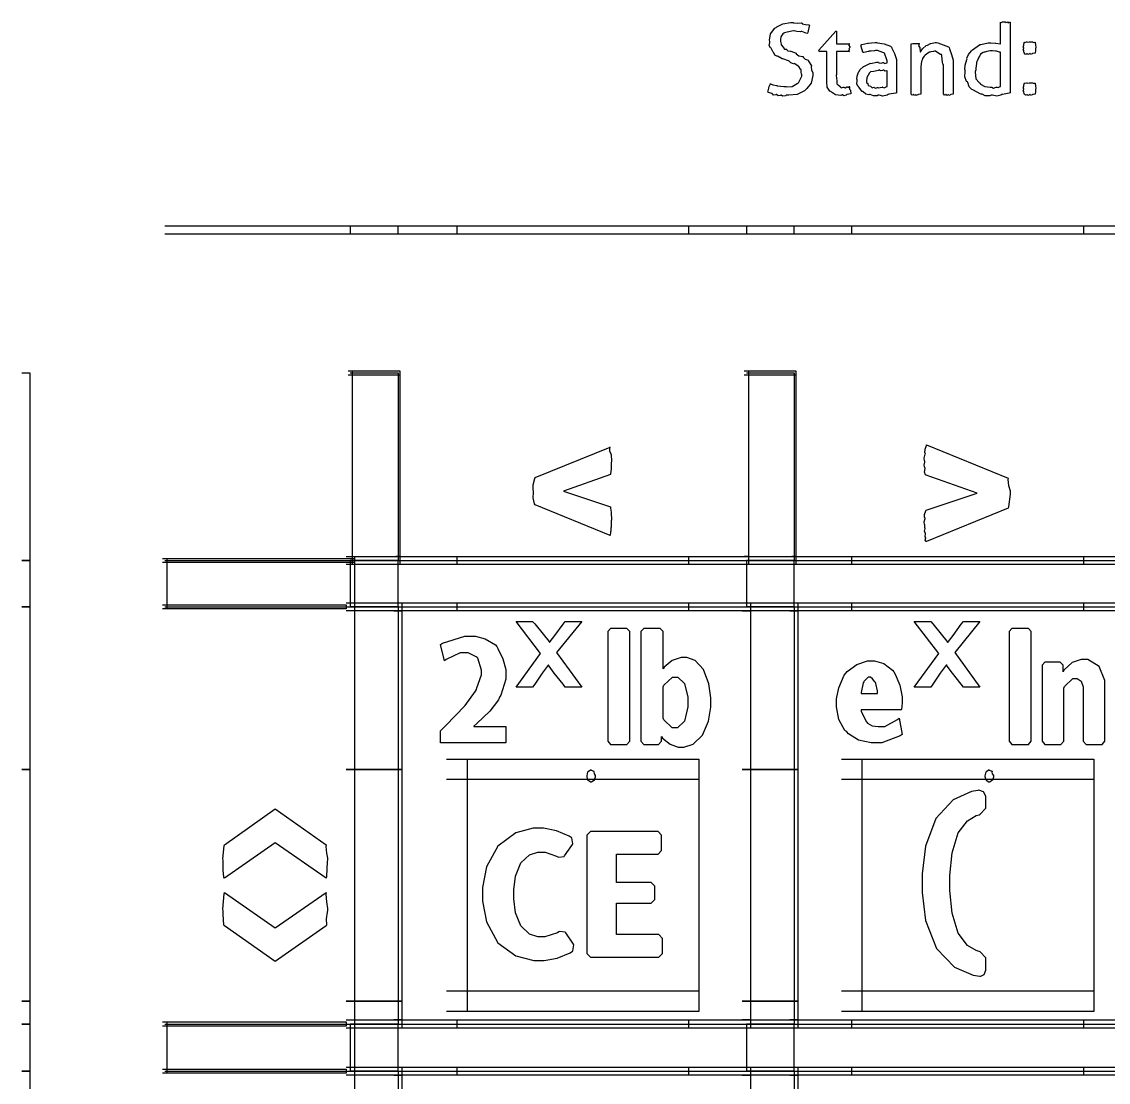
# Model space of a CAD drawing. Extents: x 1.97 to 9.39, y 0.66 to 7.28.
# Drawn here: x 5.895 to 7.737, y 5.441 to 7.239 of the extents above; entities that cross this region are included whole.
import ezdxf

# ---------------------------------------------------------------- set-up
doc = ezdxf.new("R2010")
doc.units = 0
doc.layers.get('0').update_dxf_attribs({"linetype": 'CONTINUOUS'})

msp = doc.modelspace()

# ---------------------------------------------------------------- linework, layer by layer
at = {"color": 0}
for points in [[(7.55425, 7.23882), (7.55414, 7.23872), (7.55464, 7.23768), (7.558, 7.23926), (7.55838, 7.23926), (7.55838, 7.23915), (7.56147, 7.23947), (7.5625, 7.23947), (7.56239, 7.23921), (7.56342, 7.23796), (7.56603, 7.23931), (7.5664, 7.23926), (7.56625, 7.23904), (7.56722, 7.23757), (7.57021, 7.23887), (7.57053, 7.23882), (7.57053, 7.11903), (7.56939, 7.11854), (7.55772, 7.11621), (7.55643, 7.116), (7.55501, 7.11469), (7.54796, 7.11339), (7.54112, 7.11469), (7.53885, 7.11469), (7.53657, 7.11376), (7.52869, 7.11376), (7.52306, 7.11654), (7.52171, 7.11686), (7.51969, 7.11724), (7.50857, 7.12343), (7.5076, 7.12424), (7.50597, 7.12451), (7.50136, 7.12924), (7.49881, 7.13618), (7.49826, 7.13747), (7.49664, 7.13829), (7.49408, 7.14583), (7.49479, 7.15489), (7.49479, 7.15788), (7.49403, 7.15847), (7.49442, 7.16596), (7.49729, 7.17513), (7.49783, 7.17654), (7.49735, 7.17763), (7.5, 7.18403), (7.50553, 7.19032), (7.50651, 7.19129), (7.50694, 7.19189), (7.51888, 7.20008), (7.52018, 7.20063), (7.521, 7.20111), (7.53353, 7.20389), (7.53776, 7.20389), (7.53776, 7.20389), (7.54568, 7.20335), (7.54644, 7.20324), (7.54676, 7.20285), (7.55371, 7.20187), (7.55425, 7.20171), (7.55425, 7.23882)], [(7.1645, 7.13487), (7.16444, 7.13439), (7.16851, 7.13232), (7.17481, 7.13146), (7.17578, 7.13118), (7.176, 7.13092), (7.1869, 7.12989), (7.19054, 7.12989), (7.19194, 7.12879), (7.20117, 7.12961), (7.20979, 7.13444), (7.21094, 7.13531), (7.21186, 7.13585), (7.21789, 7.14686), (7.21789, 7.1505), (7.21724, 7.15072), (7.21625, 7.15397), (7.21658, 7.15776), (7.21636, 7.15831), (7.21544, 7.1589), (7.21246, 7.16379), (7.21203, 7.16417), (7.21121, 7.16411), (7.20557, 7.16818), (7.20486, 7.16851), (7.20356, 7.16812), (7.199, 7.16949), (7.19601, 7.17269), (7.1951, 7.17307), (7.18554, 7.17676), (7.18431, 7.17671), (7.17731, 7.18072), (7.17665, 7.1811), (7.17551, 7.18088), (7.17165, 7.18283), (7.17019, 7.18664), (7.16971, 7.18718), (7.16894, 7.18767), (7.16542, 7.19444), (7.16515, 7.19521), (7.16444, 7.19521), (7.16243, 7.19906), (7.16363, 7.20432), (7.16363, 7.20606), (7.16271, 7.20811), (7.16476, 7.21881), (7.1721, 7.22831), (7.17383, 7.22971), (7.17497, 7.23101), (7.18539, 7.236), (7.19851, 7.23839), (7.2029, 7.23839), (7.2035, 7.23753), (7.20964, 7.23676), (7.2169, 7.23731), (7.2181, 7.23708), (7.21847, 7.23611), (7.22358, 7.23449), (7.22976, 7.23415), (7.23068, 7.23383), (7.22988, 7.23221), (7.22765, 7.22114), (7.22721, 7.21994), (7.22601, 7.21972), (7.21756, 7.22276), (7.21658, 7.22299), (7.2149, 7.2225), (7.20925, 7.22282), (7.20481, 7.22428), (7.20335, 7.22428), (7.20079, 7.22342), (7.19282, 7.2219), (7.18799, 7.22071), (7.18707, 7.21994), (7.18554, 7.21875), (7.18197, 7.21397), (7.18143, 7.20904), (7.18143, 7.20736), (7.18132, 7.20617), (7.18251, 7.20156), (7.18272, 7.20107), (7.18278, 7.20053), (7.18619, 7.19646), (7.18664, 7.19607), (7.18653, 7.19536), (7.18837, 7.19293), (7.19151, 7.19271), (7.19206, 7.19239), (7.19189, 7.19217), (7.1939, 7.19015), (7.19819, 7.18978), (7.19879, 7.18956), (7.20811, 7.18587), (7.20806, 7.18479), (7.21268, 7.18138), (7.21897, 7.18072), (7.21983, 7.18024), (7.21972, 7.17931), (7.22319, 7.17611), (7.22808, 7.17399), (7.22874, 7.17329), (7.22879, 7.17258), (7.23406, 7.16487), (7.23438, 7.16396), (7.23372, 7.16271), (7.23426, 7.15756), (7.23633, 7.1531), (7.23633, 7.15158), (7.23628, 7.14817), (7.23329, 7.13536), (7.22635, 7.12614), (7.22439, 7.12446), (7.22222, 7.12218), (7.2099, 7.11615), (7.19586, 7.11469), (7.19119, 7.11469), (7.18989, 7.11399), (7.185, 7.11333), (7.18257, 7.11507), (7.18186, 7.11513), (7.18126, 7.11447), (7.17763, 7.11393), (7.17464, 7.11589), (7.17404, 7.116), (7.17329, 7.1154), (7.1696, 7.11507), (7.16764, 7.1174), (7.1671, 7.11751), (7.1665, 7.11762), (7.16092, 7.11968), (7.16037, 7.1199), (7.15989, 7.12017), (7.16168, 7.12663), (7.16189, 7.12728), (7.16189, 7.12728), (7.16206, 7.12978), (7.16428, 7.13428), (7.1645, 7.13487)], [(7.26025, 7.18892), (7.24724, 7.18892), (7.24658, 7.19129), (7.27522, 7.22342), (7.27653, 7.22342), (7.27653, 7.20215), (7.29824, 7.20215), (7.29764, 7.20176), (7.2971, 7.19889), (7.29889, 7.19661), (7.29889, 7.19586), (7.29829, 7.19526), (7.2971, 7.19276), (7.29867, 7.19228), (7.29867, 7.19217), (7.29807, 7.19179), (7.29688, 7.18983), (7.29824, 7.18907), (7.29824, 7.18892), (7.27653, 7.18892), (7.27653, 7.15007), (7.2761, 7.14844), (7.27707, 7.13949), (7.27718, 7.13878), (7.27686, 7.13769), (7.27724, 7.13406), (7.27892, 7.13271), (7.27914, 7.13226), (7.27908, 7.13226), (7.28261, 7.12939), (7.28304, 7.12924), (7.28288, 7.12896), (7.28429, 7.12717), (7.28787, 7.12858), (7.28911, 7.12858), (7.28917, 7.12819), (7.29135, 7.12717), (7.29389, 7.12896), (7.29432, 7.12901), (7.29428, 7.1289), (7.29562, 7.12793), (7.29856, 7.12983), (7.29889, 7.12989), (7.29829, 7.12885), (7.29818, 7.12489), (7.30035, 7.12364), (7.3004, 7.12315), (7.30035, 7.12207), (7.30063, 7.11833), (7.30063, 7.11708), (7.29997, 7.11692), (7.29428, 7.11589), (7.29368, 7.11578), (7.29275, 7.11496), (7.28879, 7.11387), (7.28657, 7.11535), (7.28586, 7.11535), (7.28381, 7.11431), (7.27496, 7.11529), (7.26807, 7.12022), (7.26699, 7.12121), (7.26508, 7.12181), (7.26074, 7.12842), (7.26025, 7.13753), (7.26025, 7.14051), (7.26025, 7.18892)], [(7.36208, 7.17307), (7.36182, 7.17464), (7.35775, 7.18593), (7.35688, 7.18653), (7.35504, 7.18718), (7.34565, 7.19043), (7.34256, 7.19043), (7.34076, 7.19011), (7.33539, 7.18967), (7.33236, 7.18972), (7.33149, 7.18956), (7.33062, 7.18913), (7.32249, 7.18744), (7.32172, 7.18718), (7.32081, 7.18799), (7.31847, 7.19732), (7.31847, 7.20042), (7.31928, 7.20068), (7.32969, 7.2029), (7.33083, 7.20301), (7.33083, 7.20296), (7.33589, 7.20344), (7.34201, 7.2041), (7.34407, 7.2041), (7.34576, 7.20378), (7.35715, 7.20171), (7.368, 7.19781), (7.36947, 7.1965), (7.37001, 7.19439), (7.37463, 7.18539), (7.37815, 7.17567), (7.37815, 7.17242), (7.37815, 7.11882), (7.37674, 7.11843), (7.36524, 7.11643), (7.36382, 7.11621), (7.36208, 7.1149), (7.35482, 7.11344), (7.34885, 7.11469), (7.3469, 7.11469), (7.34538, 7.11372), (7.33892, 7.11361), (7.33322, 7.116), (7.33214, 7.11621), (7.33117, 7.1155), (7.32596, 7.11649), (7.32183, 7.12044), (7.32107, 7.12099), (7.31999, 7.12121), (7.31435, 7.12858), (7.31392, 7.12944), (7.31332, 7.12939), (7.31076, 7.13362), (7.31153, 7.13997), (7.31153, 7.14204), (7.31104, 7.14219), (7.31119, 7.14735), (7.31386, 7.15375), (7.31435, 7.15462), (7.31435, 7.15462), (7.31646, 7.15831), (7.3215, 7.16297), (7.32237, 7.16351), (7.32275, 7.16374), (7.33279, 7.16868), (7.33388, 7.16894), (7.33475, 7.16835), (7.34435, 7.17068), (7.34754, 7.17068), (7.34804, 7.16992), (7.352, 7.16911), (7.35562, 7.17051), (7.35622, 7.17046), (7.35612, 7.17025), (7.35801, 7.16868), (7.36165, 7.16992), (7.36208, 7.16982), (7.36208, 7.17307)], [(7.40283, 7.20215), (7.40283, 7.20215), (7.40306, 7.20221), (7.40565, 7.20258), (7.40653, 7.20258), (7.40653, 7.20253), (7.40912, 7.20281), (7.41, 7.20281), (7.41, 7.20281), (7.41319, 7.20264), (7.41347, 7.20258), (7.41347, 7.20258), (7.41661, 7.20226), (7.41694, 7.20215), (7.41635, 7.20182), (7.41564, 7.19883), (7.41769, 7.19596), (7.41781, 7.19521), (7.41786, 7.19379), (7.41846, 7.18967), (7.41846, 7.18826), (7.41862, 7.18858), (7.42215, 7.19347), (7.42258, 7.1939), (7.42258, 7.1939), (7.4279, 7.19857), (7.42844, 7.19889), (7.42844, 7.19889), (7.43072, 7.19943), (7.43549, 7.20236), (7.43625, 7.20258), (7.43653, 7.20264), (7.44347, 7.2041), (7.44581, 7.2041), (7.44814, 7.20378), (7.4661, 7.19706), (7.46729, 7.19564), (7.46778, 7.19347), (7.47157, 7.18414), (7.47444, 7.17421), (7.47444, 7.1709), (7.47444, 7.11664), (7.47396, 7.1166), (7.47103, 7.11621), (7.47011, 7.11621), (7.4694, 7.11561), (7.46664, 7.11442), (7.46631, 7.116), (7.46619, 7.116), (7.46565, 7.1154), (7.46322, 7.11442), (7.46218, 7.11621), (7.46186, 7.11621), (7.46153, 7.11567), (7.45942, 7.11469), (7.45822, 7.1166), (7.45796, 7.11664), (7.45796, 7.16635), (7.45688, 7.16764), (7.4554, 7.17551), (7.45486, 7.18278), (7.45426, 7.18371), (7.45285, 7.18371), (7.44829, 7.18653), (7.44396, 7.18935), (7.44254, 7.18935), (7.44103, 7.18913), (7.43658, 7.18853), (7.43435, 7.18787), (7.43365, 7.18761), (7.43272, 7.18722), (7.42681, 7.183), (7.42626, 7.1824), (7.42518, 7.18121), (7.42236, 7.17714), (7.4216, 7.17426), (7.42128, 7.17329), (7.42062, 7.17231), (7.41932, 7.16314), (7.41932, 7.16004), (7.41932, 7.11664), (7.41883, 7.1166), (7.41607, 7.11621), (7.41521, 7.11621), (7.41444, 7.11561), (7.41163, 7.11442), (7.41135, 7.116), (7.41129, 7.116), (7.41075, 7.1154), (7.40821, 7.11442), (7.40728, 7.11621), (7.40696, 7.11621), (7.40662, 7.11567), (7.4044, 7.11469), (7.40315, 7.1166), (7.40283, 7.11664), (7.40283, 7.20215)], [(7.59489, 7.18608), (7.59435, 7.18631), (7.59424, 7.19032), (7.59424, 7.19065), (7.59386, 7.19065), (7.59278, 7.19228), (7.59403, 7.1945), (7.59403, 7.19521), (7.59386, 7.19515), (7.59278, 7.19646), (7.59418, 7.1996), (7.59424, 7.19997), (7.59392, 7.20014), (7.59478, 7.20438), (7.59489, 7.20475), (7.59489, 7.20475), (7.59581, 7.20449), (7.59853, 7.20518), (7.59944, 7.20518), (7.59967, 7.20481), (7.60292, 7.2054), (7.604, 7.2054), (7.604, 7.2054), (7.60818, 7.20524), (7.60856, 7.20518), (7.60856, 7.20518), (7.6096, 7.20443), (7.6129, 7.20486), (7.61333, 7.20475), (7.61328, 7.204), (7.61393, 7.20042), (7.61399, 7.19997), (7.61382, 7.19965), (7.61421, 7.1965), (7.61421, 7.19542), (7.61399, 7.19428), (7.61399, 7.19108), (7.61399, 7.19065), (7.61376, 7.18994), (7.61339, 7.18653), (7.61333, 7.18608), (7.61279, 7.18604), (7.6091, 7.18549), (7.60878, 7.18544), (7.60807, 7.18485), (7.60514, 7.18381), (7.60444, 7.18544), (7.60422, 7.18544), (7.60368, 7.18485), (7.60101, 7.18381), (7.59983, 7.18544), (7.59944, 7.18544), (7.59918, 7.18494), (7.597, 7.18408), (7.59526, 7.18604), (7.59489, 7.18608)], [(7.55425, 7.18761), (7.55263, 7.18772), (7.54775, 7.18946), (7.5471, 7.18956), (7.54596, 7.1894), (7.54058, 7.19021), (7.53885, 7.19021), (7.53689, 7.18989), (7.53097, 7.18907), (7.52772, 7.18804), (7.52692, 7.18761), (7.52522, 7.18718), (7.52067, 7.18457), (7.51921, 7.18164), (7.51867, 7.18088), (7.51768, 7.17947), (7.51411, 7.17165), (7.51389, 7.17068), (7.51361, 7.16868), (7.51237, 7.1606), (7.51237, 7.15788), (7.51139, 7.15435), (7.51264, 7.14258), (7.5185, 7.13629), (7.51975, 7.1351), (7.52046, 7.13362), (7.52767, 7.1295), (7.53668, 7.12836), (7.53971, 7.12836), (7.53965, 7.12825), (7.54238, 7.12701), (7.5471, 7.12875), (7.54775, 7.12879), (7.54775, 7.12847), (7.5504, 7.12776), (7.55376, 7.12978), (7.55425, 7.12989), (7.55425, 7.18761)], [(7.36208, 7.15679), (7.36165, 7.15625), (7.35872, 7.15565), (7.35622, 7.15744), (7.35558, 7.15744), (7.3546, 7.15679), (7.35075, 7.15614), (7.34944, 7.15788), (7.34907, 7.15788), (7.347, 7.15679), (7.33951, 7.15522), (7.33431, 7.15462), (7.33344, 7.15397), (7.33236, 7.15256), (7.32801, 7.14486), (7.32801, 7.14225), (7.32736, 7.141), (7.3271, 7.13633), (7.32943, 7.13493), (7.32975, 7.13444), (7.32943, 7.13411), (7.33029, 7.13146), (7.33388, 7.13038), (7.33431, 7.1301), (7.33442, 7.12935), (7.33686, 7.12717), (7.33985, 7.12825), (7.34039, 7.12815), (7.34033, 7.12787), (7.34256, 7.12657), (7.34581, 7.12793), (7.3469, 7.12793), (7.34722, 7.12728), (7.354, 7.12831), (7.35471, 7.12836), (7.35465, 7.12825), (7.35742, 7.12744), (7.36154, 7.12956), (7.36208, 7.12967), (7.36208, 7.15679)], [(7.59489, 7.11664), (7.59435, 7.11686), (7.59424, 7.12088), (7.59424, 7.12121), (7.59386, 7.12121), (7.59278, 7.12283), (7.59403, 7.12506), (7.59403, 7.12576), (7.59386, 7.12571), (7.59278, 7.12701), (7.59418, 7.13015), (7.59424, 7.13053), (7.59392, 7.13069), (7.59478, 7.13493), (7.59489, 7.13531), (7.59489, 7.13531), (7.59581, 7.13504), (7.59853, 7.13574), (7.59944, 7.13574), (7.59967, 7.13536), (7.60292, 7.13596), (7.604, 7.13596), (7.604, 7.13596), (7.60818, 7.13579), (7.60856, 7.13574), (7.60856, 7.13574), (7.6096, 7.13499), (7.6129, 7.13542), (7.61333, 7.13531), (7.61328, 7.13456), (7.61393, 7.13097), (7.61399, 7.13053), (7.61382, 7.13021), (7.61421, 7.12706), (7.61421, 7.12597), (7.61399, 7.12483), (7.61399, 7.12164), (7.61399, 7.12121), (7.61376, 7.1205), (7.61339, 7.11708), (7.61333, 7.11664), (7.61279, 7.1166), (7.60975, 7.11621), (7.60878, 7.11621), (7.60801, 7.11556), (7.60514, 7.11442), (7.60444, 7.116), (7.60422, 7.116), (7.60368, 7.1154), (7.60101, 7.11442), (7.59983, 7.11621), (7.59944, 7.11621), (7.59918, 7.11567), (7.597, 7.11469), (7.59526, 7.1166), (7.59489, 7.11664)], [(6.86735, 5.96039), (6.86735, 5.9585), (6.86572, 5.95335), (6.8654, 5.95281), (6.86442, 5.95231), (6.86165, 5.95036), (6.86068, 5.94997), (6.8604, 5.94997), (6.85915, 5.94997), (6.85574, 5.95236), (6.85542, 5.95281), (6.85493, 5.95307), (6.85346, 5.95861), (6.85346, 5.96039), (6.85346, 5.96039), (6.85508, 5.96733), (6.85542, 5.96778), (6.85558, 5.96799), (6.85915, 5.97081), (6.8604, 5.97081), (6.86029, 5.97026), (6.86507, 5.96832), (6.8654, 5.96778), (6.8649, 5.96724), (6.86535, 5.96403), (6.86735, 5.96132), (6.86735, 5.96039)], [(7.54238, 5.96039), (7.54238, 5.9585), (7.54075, 5.95335), (7.54042, 5.95281), (7.53944, 5.95231), (7.53668, 5.95036), (7.53569, 5.94997), (7.53543, 5.94997), (7.53418, 5.94997), (7.53076, 5.95236), (7.53043, 5.95281), (7.52994, 5.95307), (7.52849, 5.95861), (7.52849, 5.96039), (7.52849, 5.96039), (7.53011, 5.96733), (7.53043, 5.96778), (7.5306, 5.96799), (7.53418, 5.97081), (7.53543, 5.97081), (7.53532, 5.97026), (7.5401, 5.96832), (7.54042, 5.96778), (7.53993, 5.96724), (7.54036, 5.96403), (7.54238, 5.96132), (7.54238, 5.96039)], [(7.42156, 5.7786), (7.42156, 5.76281), (7.42751, 5.71533), (7.44575, 5.66781), (7.47624, 5.63629), (7.50814, 5.62244), (7.51926, 5.62082), (7.52083, 5.62061), (7.52681, 5.62364), (7.52951, 5.63113), (7.52951, 5.63363), (7.52951, 5.64806), (7.52951, 5.65169), (7.52018, 5.66194), (7.51833, 5.66249), (7.51307, 5.66417), (7.49864, 5.67301), (7.48281, 5.69353), (7.47228, 5.72754), (7.46847, 5.76585), (7.46847, 5.7786), (7.46847, 5.79139), (7.47228, 5.82975), (7.48281, 5.86376), (7.49864, 5.88428), (7.51307, 5.89307), (7.51833, 5.89469), (7.52018, 5.89529), (7.52951, 5.90571), (7.52951, 5.90913), (7.52951, 5.92361), (7.52951, 5.92611), (7.52587, 5.93354), (7.51796, 5.93625), (7.51579, 5.93587), (7.50504, 5.93403), (7.47428, 5.91976), (7.44488, 5.88807), (7.42736, 5.84099), (7.42156, 5.79422), (7.42156, 5.7786)], [(6.80572, 5.69586), (6.8035, 5.69456), (6.78217, 5.68761), (6.77512, 5.68761), (6.77024, 5.68761), (6.75569, 5.69222), (6.74132, 5.70589), (6.73236, 5.72835), (6.72933, 5.75168), (6.72933, 5.75944), (6.72933, 5.76719), (6.73236, 5.79036), (6.74132, 5.81272), (6.75569, 5.82633), (6.77024, 5.83089), (6.77512, 5.83089), (6.78228, 5.83089), (6.80171, 5.82454), (6.80387, 5.82329), (6.80507, 5.82254), (6.81467, 5.82394), (6.81549, 5.82508), (6.82861, 5.84407), (6.82937, 5.84521), (6.8279, 5.85519), (6.82676, 5.85596), (6.82314, 5.8584), (6.80171, 5.86746), (6.77974, 5.87158), (6.7724, 5.87158), (6.76243, 5.87158), (6.73253, 5.86376), (6.70226, 5.84142), (6.68311, 5.8061), (6.67643, 5.77111), (6.67643, 5.75944), (6.67643, 5.74778), (6.68317, 5.71268), (6.70247, 5.67736), (6.73301, 5.65511), (6.76324, 5.64729), (6.77333, 5.64729), (6.78071, 5.64729), (6.8029, 5.65136), (6.82487, 5.6606), (6.82861, 5.66314), (6.82964, 5.66396), (6.83111, 5.67404), (6.83046, 5.67507), (6.81733, 5.69401), (6.81651, 5.69526), (6.80692, 5.69661), (6.80572, 5.69586)], [(6.86143, 5.65278), (6.97325, 5.65278), (6.97532, 5.65278), (6.98156, 5.65924), (6.98156, 5.66135), (6.98156, 5.68272), (6.98156, 5.6849), (6.97532, 5.69129), (6.97325, 5.69129), (6.90332, 5.69129), (6.90332, 5.74447), (6.95985, 5.74447), (6.96197, 5.74447), (6.96837, 5.75087), (6.96837, 5.75299), (6.96837, 5.77132), (6.96837, 5.77339), (6.96197, 5.77957), (6.95985, 5.77957), (6.90332, 5.77957), (6.90332, 5.82753), (6.97174, 5.82753), (6.97379, 5.82753), (6.97999, 5.83376), (6.97999, 5.83583), (6.97999, 5.85747), (6.97999, 5.85965), (6.97379, 5.86604), (6.97174, 5.86604), (6.86143, 5.86604), (6.85926, 5.86604), (6.85286, 5.85965), (6.85286, 5.85747), (6.85286, 5.66135), (6.85286, 5.65924), (6.85926, 5.65278), (6.86143, 5.65278)]]:
    msp.add_lwpolyline(points, close=True, dxfattribs=at)
for points in [[(6.13747, 6.89307), (6.4521, 6.89307), (6.4521, 6.87918), (6.13747, 6.87918)], [(6.4521, 6.89307), (6.53267, 6.89307), (6.53267, 6.87918), (6.4521, 6.87918)], [(6.53267, 6.89307), (6.63265, 6.89307), (6.63265, 6.87918), (6.53267, 6.87918)], [(6.63265, 6.89307), (7.02572, 6.89307), (7.02572, 6.87918), (6.63265, 6.87918)], [(7.02572, 6.89307), (7.12358, 6.89307), (7.12358, 6.87918), (7.02572, 6.87918)], [(7.12358, 6.89307), (7.20415, 6.89307), (7.20415, 6.87918), (7.12358, 6.87918)], [(7.20415, 6.89307), (7.30208, 6.89307), (7.30208, 6.87918), (7.20415, 6.87918)], [(7.30208, 6.89307), (7.69515, 6.89307), (7.69515, 6.87918), (7.30208, 6.87918)], [(7.69515, 6.89307), (7.79372, 6.89307), (7.79372, 6.87918), (7.69515, 6.87918)], [(5.89513, 6.64378), (5.90901, 6.64378), (5.90901, 6.32568), (5.89513, 6.32568)], [(6.44862, 6.64725), (6.45557, 6.64725), (6.45557, 6.31874), (6.44862, 6.31874)], [(6.44862, 6.64725), (6.53614, 6.64725), (6.53614, 6.64031), (6.44862, 6.64031)], [(6.52919, 6.64725), (6.53614, 6.64725), (6.53614, 6.33263), (6.52919, 6.33263)], [(7.12011, 6.64725), (7.12706, 6.64725), (7.12706, 6.33263), (7.12011, 6.33263)], [(7.12011, 6.64725), (7.20762, 6.64725), (7.20762, 6.64031), (7.12011, 6.64031)], [(7.20068, 6.64725), (7.20762, 6.64725), (7.20762, 6.33263), (7.20068, 6.33263)], [(5.89513, 6.32568), (5.90901, 6.32568), (5.90901, 6.24724), (5.89513, 6.24724)], [(6.134, 6.32915), (6.14094, 6.32915), (6.14094, 6.24376), (6.134, 6.24376)], [(6.134, 6.32915), (6.45904, 6.32915), (6.45904, 6.32221), (6.134, 6.32221)], [(6.44515, 6.33263), (6.45904, 6.33263), (6.45904, 6.24029), (6.44515, 6.24029)], [(6.44515, 6.33263), (6.53614, 6.33263), (6.53614, 6.31874), (6.44515, 6.31874)], [(6.52919, 6.33263), (6.63265, 6.33263), (6.63265, 6.31874), (6.52919, 6.31874)], [(6.63265, 6.33263), (7.02572, 6.33263), (7.02572, 6.31874), (6.63265, 6.31874)], [(7.02572, 6.33263), (7.12706, 6.33263), (7.12706, 6.31874), (7.02572, 6.31874)], [(7.12011, 6.33263), (7.20762, 6.33263), (7.20762, 6.31874), (7.12011, 6.31874)], [(7.20068, 6.33263), (7.30208, 6.33263), (7.30208, 6.31874), (7.20068, 6.31874)], [(7.30208, 6.33263), (7.69515, 6.33263), (7.69515, 6.31874), (7.30208, 6.31874)], [(7.69515, 6.33263), (7.79719, 6.33263), (7.79719, 6.31874), (7.69515, 6.31874)], [(5.89513, 6.24724), (5.90901, 6.24724), (5.90901, 5.97151), (5.89513, 5.97151)], [(6.134, 6.25071), (6.44515, 6.25071), (6.44515, 6.24376), (6.134, 6.24376)], [(6.44515, 6.25418), (6.45904, 6.25418), (6.45904, 5.97151), (6.44515, 5.97151)], [(6.45904, 6.25418), (6.53961, 6.25418), (6.53961, 6.24029), (6.45904, 6.24029)], [(6.52572, 6.25418), (6.63265, 6.25418), (6.63265, 6.24029), (6.52572, 6.24029)], [(6.63265, 6.25418), (7.02572, 6.25418), (7.02572, 6.24029), (6.63265, 6.24029)], [(7.02572, 6.25418), (7.13053, 6.25418), (7.13053, 6.24029), (7.02572, 6.24029)], [(7.11664, 6.25418), (7.2111, 6.25418), (7.2111, 6.24029), (7.11664, 6.24029)], [(7.19721, 6.25418), (7.30208, 6.25418), (7.30208, 6.24029), (7.19721, 6.24029)], [(7.30208, 6.25418), (7.69515, 6.25418), (7.69515, 6.24029), (7.30208, 6.24029)], [(7.69515, 6.25418), (7.80067, 6.25418), (7.80067, 6.24029), (7.69515, 6.24029)], [(6.52572, 6.24029), (6.53961, 6.24029), (6.53961, 5.97151), (6.52572, 5.97151)], [(7.11664, 6.24029), (7.13053, 6.24029), (7.13053, 5.97151), (7.11664, 5.97151)], [(7.19721, 6.24029), (7.2111, 6.24029), (7.2111, 5.97151), (7.19721, 5.97151)], [(6.61529, 5.98888), (6.65001, 5.98888), (6.65001, 5.56108), (6.61529, 5.56108)], [(6.61529, 5.98888), (7.04308, 5.98888), (7.04308, 5.95415), (6.61529, 5.95415)], [(7.00836, 5.98888), (7.04308, 5.98888), (7.04308, 5.56108), (7.00836, 5.56108)], [(7.28472, 5.98888), (7.31944, 5.98888), (7.31944, 5.56108), (7.28472, 5.56108)], [(7.28472, 5.98888), (7.71251, 5.98888), (7.71251, 5.95415), (7.28472, 5.95415)], [(7.67779, 5.98888), (7.71251, 5.98888), (7.71251, 5.56108), (7.67779, 5.56108)], [(5.89513, 5.97151), (5.90901, 5.97151), (5.90901, 5.57844), (5.89513, 5.57844)], [(6.44515, 5.97151), (6.45904, 5.97151), (6.45904, 5.57844), (6.44515, 5.57844)], [(6.52572, 5.97151), (6.53961, 5.97151), (6.53961, 5.57844), (6.52572, 5.57844)], [(7.11664, 5.97151), (7.13053, 5.97151), (7.13053, 5.57844), (7.11664, 5.57844)], [(7.19721, 5.97151), (7.2111, 5.97151), (7.2111, 5.57844), (7.19721, 5.57844)], [(6.61529, 5.59581), (7.04308, 5.59581), (7.04308, 5.56108), (6.61529, 5.56108)], [(7.28472, 5.59581), (7.71251, 5.59581), (7.71251, 5.56108), (7.28472, 5.56108)], [(5.89513, 5.57844), (5.90901, 5.57844), (5.90901, 5.53961), (5.89513, 5.53961)], [(6.44515, 5.57844), (6.45904, 5.57844), (6.45904, 5.53267), (6.44515, 5.53267)], [(6.52572, 5.57844), (6.53961, 5.57844), (6.53961, 5.54656), (6.52572, 5.54656)], [(7.11664, 5.57844), (7.13053, 5.57844), (7.13053, 5.54656), (7.11664, 5.54656)], [(7.19721, 5.57844), (7.2111, 5.57844), (7.2111, 5.54656), (7.19721, 5.54656)], [(6.44515, 5.54656), (6.45904, 5.54656), (6.45904, 5.45281), (6.44515, 5.45281)], [(6.45904, 5.54656), (6.53961, 5.54656), (6.53961, 5.53267), (6.45904, 5.53267)], [(6.52572, 5.54656), (6.63265, 5.54656), (6.63265, 5.53267), (6.52572, 5.53267)], [(6.63265, 5.54656), (7.02572, 5.54656), (7.02572, 5.53267), (6.63265, 5.53267)], [(7.02572, 5.54656), (7.13053, 5.54656), (7.13053, 5.53267), (7.02572, 5.53267)], [(7.11664, 5.54656), (7.2111, 5.54656), (7.2111, 5.53267), (7.11664, 5.53267)], [(7.19721, 5.54656), (7.30208, 5.54656), (7.30208, 5.53267), (7.19721, 5.53267)], [(7.30208, 5.54656), (7.69515, 5.54656), (7.69515, 5.53267), (7.30208, 5.53267)], [(7.69515, 5.54656), (7.80067, 5.54656), (7.80067, 5.53267), (7.69515, 5.53267)], [(5.89513, 5.53961), (5.90901, 5.53961), (5.90901, 5.45975), (5.89513, 5.45975)], [(6.134, 5.54308), (6.14094, 5.54308), (6.14094, 5.45628), (6.134, 5.45628)], [(6.134, 5.54308), (6.44515, 5.54308), (6.44515, 5.53614), (6.134, 5.53614)], [(5.89513, 5.45975), (5.90901, 5.45975), (5.90901, 5.16461), (5.89513, 5.16461)], [(6.134, 5.46322), (6.44515, 5.46322), (6.44515, 5.45628), (6.134, 5.45628)], [(6.44515, 5.46669), (6.45904, 5.46669), (6.45904, 5.16461), (6.44515, 5.16461)], [(6.45904, 5.46669), (6.53961, 5.46669), (6.53961, 5.45281), (6.45904, 5.45281)], [(6.52572, 5.46669), (6.63265, 5.46669), (6.63265, 5.45281), (6.52572, 5.45281)], [(6.52572, 5.45281), (6.53961, 5.45281), (6.53961, 5.16461), (6.52572, 5.16461)], [(6.63265, 5.46669), (7.02572, 5.46669), (7.02572, 5.45281), (6.63265, 5.45281)], [(7.02572, 5.46669), (7.13053, 5.46669), (7.13053, 5.45281), (7.02572, 5.45281)], [(7.11664, 5.46669), (7.2111, 5.46669), (7.2111, 5.45281), (7.11664, 5.45281)], [(7.11664, 5.45281), (7.13053, 5.45281), (7.13053, 5.16461), (7.11664, 5.16461)], [(7.19721, 5.46669), (7.30208, 5.46669), (7.30208, 5.45281), (7.19721, 5.45281)], [(7.19721, 5.45281), (7.2111, 5.45281), (7.2111, 5.16461), (7.19721, 5.16461)], [(7.30208, 5.46669), (7.69515, 5.46669), (7.69515, 5.45281), (7.30208, 5.45281)], [(7.69515, 5.46669), (7.80067, 5.46669), (7.80067, 5.45281), (7.69515, 5.45281)]]:
    msp.add_lwpolyline(points, dxfattribs=at)
at = {"color": 7}
for points in [[(6.4521, 6.64378), (6.53331, 6.64378), (6.53331, 6.32568), (6.4521, 6.32568)], [(7.12358, 6.64378), (7.20486, 6.64378), (7.20486, 6.32568), (7.12358, 6.32568)], [(6.13747, 6.32568), (6.4521, 6.32568), (6.4521, 6.24653), (6.13747, 6.24653)], [(6.13747, 5.53961), (6.4521, 5.53961), (6.4521, 5.45904), (6.13747, 5.45904)]]:
    msp.add_lwpolyline(points, dxfattribs=at)
at = {"color": 222}
for points in [[(7.51514, 6.43983), (7.42833, 6.47065), (7.4274, 6.47086), (7.42557, 6.47575), (7.4266, 6.48188), (7.4266, 6.48281), (7.42589, 6.48301), (7.42507, 6.48753), (7.42637, 6.49262), (7.42637, 6.49431), (7.42572, 6.49451), (7.42524, 6.49918), (7.42692, 6.50592), (7.42703, 6.50732), (7.42622, 6.50836), (7.42643, 6.5146), (7.42876, 6.52067), (7.42899, 6.52165), (7.56743, 6.46522), (7.56689, 6.46289), (7.56825, 6.45269), (7.57069, 6.4439), (7.57069, 6.44092), (7.57053, 6.43815), (7.56799, 6.41672), (7.56743, 6.41444), (7.42899, 6.35824), (7.4285, 6.35818), (7.42671, 6.3604), (7.42796, 6.36436), (7.4279, 6.36496), (7.42692, 6.3655), (7.42708, 6.37212), (7.42703, 6.37278), (7.42665, 6.37278), (7.4254, 6.37571), (7.4266, 6.37999), (7.4266, 6.38058), (7.426, 6.38086), (7.42637, 6.3851), (7.42637, 6.38644), (7.42572, 6.38661), (7.42507, 6.39122), (7.42654, 6.39719), (7.4266, 6.39817), (7.42583, 6.39854), (7.42578, 6.4036), (7.42806, 6.40989), (7.42833, 6.41097), (7.51514, 6.43983)], [(6.89242, 6.51812), (6.8916, 6.51719), (6.89182, 6.51199), (6.89404, 6.5064), (6.89415, 6.5051), (6.89415, 6.50358), (6.89481, 6.49576), (6.89481, 6.49317), (6.89464, 6.49192), (6.89458, 6.48361), (6.89458, 6.48275), (6.89442, 6.48118), (6.89328, 6.4725), (6.89307, 6.47146), (6.81364, 6.44325), (6.89307, 6.41678), (6.89328, 6.41476), (6.89458, 6.4075), (6.89458, 6.40506), (6.89447, 6.40414), (6.89481, 6.39686), (6.89481, 6.39442), (6.89464, 6.39378), (6.89458, 6.38938), (6.89458, 6.38878), (6.89442, 6.38726), (6.89421, 6.38249), (6.89415, 6.38183), (6.89399, 6.38086), (6.89356, 6.37528), (6.8935, 6.37468), (6.89339, 6.37315), (6.89253, 6.36887), (6.89242, 6.36838), (6.76568, 6.42003), (6.76421, 6.42204), (6.76193, 6.43218), (6.76264, 6.44114), (6.76264, 6.44412), (6.76193, 6.44504), (6.76232, 6.45394), (6.76514, 6.46463), (6.76568, 6.46647), (6.89242, 6.51812)]]:
    msp.add_lwpolyline(points, close=True, dxfattribs=at)
at = {"color": 254}
for points in [[(6.4521, 6.32568), (6.53267, 6.32568), (6.53267, 6.24724), (6.4521, 6.24724)], [(6.53267, 6.32568), (7.12358, 6.32568), (7.12358, 6.24653), (6.53267, 6.24653)], [(7.12358, 6.32568), (7.20415, 6.32568), (7.20415, 6.24724), (7.12358, 6.24724)], [(7.20415, 6.32568), (7.79372, 6.32568), (7.79372, 6.24653), (7.20415, 6.24653)], [(6.4521, 6.24724), (6.53331, 6.24724), (6.53331, 5.97151), (6.4521, 5.97151)], [(7.12358, 6.24724), (7.20486, 6.24724), (7.20486, 5.97151), (7.12358, 5.97151)], [(6.4521, 5.97151), (6.53331, 5.97151), (6.53331, 5.57844), (6.4521, 5.57844)], [(7.12358, 5.97151), (7.20486, 5.97151), (7.20486, 5.57844), (7.12358, 5.57844)], [(6.4521, 5.57844), (6.53331, 5.57844), (6.53331, 5.53961), (6.4521, 5.53961)], [(7.12358, 5.57844), (7.20486, 5.57844), (7.20486, 5.53961), (7.12358, 5.53961)], [(6.4521, 5.53961), (6.53267, 5.53961), (6.53267, 5.45975), (6.4521, 5.45975)], [(6.53267, 5.53961), (7.12358, 5.53961), (7.12358, 5.45904), (6.53267, 5.45904)], [(7.12358, 5.53961), (7.20415, 5.53961), (7.20415, 5.45975), (7.12358, 5.45975)], [(7.20415, 5.53961), (7.79372, 5.53961), (7.79372, 5.45904), (7.20415, 5.45904)], [(6.4521, 5.45975), (6.53331, 5.45975), (6.53331, 5.16461), (6.4521, 5.16461)], [(7.12358, 5.45975), (7.20486, 5.45975), (7.20486, 5.16461), (7.12358, 5.16461)]]:
    msp.add_lwpolyline(points, dxfattribs=at)
at = {"color": 142}
for points in [[(6.73335, 6.22222), (6.76112, 6.22222), (6.76471, 6.2181), (6.77908, 6.20107), (6.78857, 6.18913), (6.78976, 6.1875), (6.79064, 6.1875), (6.79118, 6.1881), (6.79904, 6.19879), (6.81304, 6.21761), (6.81668, 6.22222), (6.84446, 6.22222), (6.80192, 6.16949), (6.84446, 6.11111), (6.81668, 6.11111), (6.81278, 6.11589), (6.7979, 6.13456), (6.78911, 6.1466), (6.78825, 6.148), (6.78738, 6.148), (6.78569, 6.14615), (6.77729, 6.13439), (6.76481, 6.11621), (6.76112, 6.11111), (6.73335, 6.11111), (6.77479, 6.16797), (6.73335, 6.22222)], [(7.40831, 6.22222), (7.43608, 6.22222), (7.43967, 6.2181), (7.45404, 6.20107), (7.46354, 6.18913), (7.46474, 6.1875), (7.4656, 6.1875), (7.46615, 6.1881), (7.47401, 6.19879), (7.48801, 6.21761), (7.49164, 6.22222), (7.51942, 6.22222), (7.47689, 6.16949), (7.51942, 6.11111), (7.49164, 6.11111), (7.48774, 6.11589), (7.47287, 6.13456), (7.46408, 6.1466), (7.46322, 6.148), (7.46235, 6.148), (7.46067, 6.14615), (7.45226, 6.13439), (7.43978, 6.11621), (7.43608, 6.11111), (7.40831, 6.11111), (7.44976, 6.16797), (7.40831, 6.22222)], [(6.71599, 6.01665), (6.60487, 6.01665), (6.60487, 6.03683), (6.61367, 6.04508), (6.6466, 6.07992), (6.66465, 6.10422), (6.66607, 6.10715), (6.66694, 6.10954), (6.67432, 6.132), (6.67432, 6.13949), (6.67432, 6.13949), (6.66851, 6.1601), (6.66737, 6.1614), (6.66564, 6.16228), (6.65196, 6.16943), (6.6474, 6.16943), (6.63851, 6.16943), (6.61481, 6.15788), (6.61182, 6.15554), (6.60487, 6.18332), (6.60867, 6.18565), (6.64632, 6.19721), (6.6589, 6.19721), (6.66439, 6.19721), (6.68099, 6.19293), (6.69803, 6.18294), (6.70057, 6.18007), (6.7021, 6.17638), (6.71056, 6.15896), (6.71599, 6.14079), (6.71599, 6.13471), (6.71599, 6.12446), (6.70708, 6.09722), (6.70535, 6.09369), (6.70335, 6.08957), (6.68869, 6.07004), (6.66689, 6.04953), (6.66129, 6.04486), (6.66129, 6.04443), (6.71599, 6.04443), (6.71599, 6.01665)], [(7.38618, 6.07221), (7.31803, 6.07221), (7.31814, 6.07004), (7.3265, 6.05285), (7.32801, 6.0516), (7.32867, 6.04981), (7.33692, 6.04536), (7.34717, 6.04443), (7.35058, 6.04443), (7.35856, 6.04443), (7.38004, 6.05604), (7.38249, 6.05832), (7.38747, 6.03054), (7.38433, 6.02826), (7.35297, 6.01665), (7.34256, 6.01665), (7.33529, 6.01665), (7.31353, 6.02121), (7.29688, 6.03185), (7.29394, 6.03489), (7.29069, 6.0376), (7.28028, 6.05588), (7.27636, 6.07742), (7.27636, 6.08458), (7.27636, 6.09093), (7.28028, 6.10997), (7.28956, 6.13103), (7.29221, 6.1345), (7.29471, 6.13747), (7.31071, 6.14947), (7.32904, 6.15554), (7.33518, 6.15554), (7.3406, 6.15554), (7.35688, 6.15082), (7.37153, 6.13981), (7.37381, 6.13667), (7.37603, 6.13282), (7.384, 6.11404), (7.38747, 6.09472), (7.38747, 6.08826), (7.38747, 6.08425), (7.38639, 6.07329), (7.38618, 6.07221)], [(7.31803, 6.09999), (7.34581, 6.09999), (7.34581, 6.10471), (7.34326, 6.1174), (7.34278, 6.11887), (7.34136, 6.11996), (7.33735, 6.12494), (7.33376, 6.12776), (7.33257, 6.12776), (7.33014, 6.12776), (7.32346, 6.12125), (7.32281, 6.11996), (7.32172, 6.11822), (7.31814, 6.10206), (7.31803, 6.09999)]]:
    msp.add_lwpolyline(points, close=True, dxfattribs=at)
at = {"color": 13}
for points in [[(6.89497, 6.01389), (6.91965, 6.01389), (6.92122, 6.01389), (6.92606, 6.01942), (6.92606, 6.02126), (6.92606, 6.20335), (6.92606, 6.20514), (6.92122, 6.2105), (6.91965, 6.2105), (6.89497, 6.2105), (6.89333, 6.2105), (6.88857, 6.20514), (6.88857, 6.20335), (6.88857, 6.02126), (6.88857, 6.01942), (6.89333, 6.01389), (6.89497, 6.01389)], [(6.89497, 6.01389), (6.91965, 6.01389), (6.92122, 6.01389), (6.92606, 6.01942), (6.92606, 6.02126), (6.92606, 6.20335), (6.92606, 6.20514), (6.92122, 6.2105), (6.91965, 6.2105), (6.89497, 6.2105), (6.89333, 6.2105), (6.88857, 6.20514), (6.88857, 6.20335), (6.88857, 6.02126), (6.88857, 6.01942), (6.89333, 6.01389), (6.89497, 6.01389)], [(6.89497, 6.01389), (6.91965, 6.01389), (6.92122, 6.01389), (6.92606, 6.01942), (6.92606, 6.02126), (6.92606, 6.20335), (6.92606, 6.20514), (6.92122, 6.2105), (6.91965, 6.2105), (6.89497, 6.2105), (6.89333, 6.2105), (6.88857, 6.20514), (6.88857, 6.20335), (6.88857, 6.02126), (6.88857, 6.01942), (6.89333, 6.01389), (6.89497, 6.01389)], [(7.01226, 6.00911), (7.01753, 6.00911), (7.03331, 6.01443), (7.04932, 6.02962), (7.05951, 6.05354), (7.0631, 6.07726), (7.0631, 6.08512), (7.0631, 6.09304), (7.0599, 6.11675), (7.05083, 6.14068), (7.03662, 6.15587), (7.02262, 6.16114), (7.01796, 6.16114), (7.01292, 6.16114), (6.99789, 6.15597), (6.98432, 6.14486), (6.98232, 6.14187), (6.98232, 6.20335), (6.98232, 6.20514), (6.97732, 6.2105), (6.97569, 6.2105), (6.95122, 6.2105), (6.94954, 6.2105), (6.94456, 6.20514), (6.94456, 6.20335), (6.94456, 6.02126), (6.94456, 6.01942), (6.94954, 6.01389), (6.95122, 6.01389), (6.9731, 6.01389), (6.97467, 6.01389), (6.97949, 6.01942), (6.97949, 6.02126), (6.97949, 6.02735), (6.98139, 6.02458), (6.99414, 6.01411), (7.00771, 6.00911), (7.01226, 6.00911)], [(7.01226, 6.00911), (7.01753, 6.00911), (7.03331, 6.01443), (7.04932, 6.02962), (7.05951, 6.05354), (7.0631, 6.07726), (7.0631, 6.08512), (7.0631, 6.09304), (7.0599, 6.11675), (7.05083, 6.14068), (7.03662, 6.15587), (7.02262, 6.16114), (7.01796, 6.16114), (7.01292, 6.16114), (6.99789, 6.15597), (6.98432, 6.14486), (6.98232, 6.14187), (6.98232, 6.20335), (6.98232, 6.20514), (6.97732, 6.2105), (6.97569, 6.2105), (6.95122, 6.2105), (6.94954, 6.2105), (6.94456, 6.20514), (6.94456, 6.20335), (6.94456, 6.02126), (6.94456, 6.01942), (6.94954, 6.01389), (6.95122, 6.01389), (6.9731, 6.01389), (6.97467, 6.01389), (6.97949, 6.01942), (6.97949, 6.02126), (6.97949, 6.02735), (6.98139, 6.02458), (6.99414, 6.01411), (7.00771, 6.00911), (7.01226, 6.00911)], [(7.01226, 6.00911), (7.01753, 6.00911), (7.03331, 6.01443), (7.04932, 6.02962), (7.05951, 6.05354), (7.0631, 6.07726), (7.0631, 6.08512), (7.0631, 6.09304), (7.0599, 6.11675), (7.05083, 6.14068), (7.03662, 6.15587), (7.02262, 6.16114), (7.01796, 6.16114), (7.01292, 6.16114), (6.99789, 6.15597), (6.98432, 6.14486), (6.98232, 6.14187), (6.98232, 6.20335), (6.98232, 6.20514), (6.97732, 6.2105), (6.97569, 6.2105), (6.95122, 6.2105), (6.94954, 6.2105), (6.94456, 6.20514), (6.94456, 6.20335), (6.94456, 6.02126), (6.94456, 6.01942), (6.94954, 6.01389), (6.95122, 6.01389), (6.9731, 6.01389), (6.97467, 6.01389), (6.97949, 6.01942), (6.97949, 6.02126), (6.97949, 6.02735), (6.98139, 6.02458), (6.99414, 6.01411), (7.00771, 6.00911), (7.01226, 6.00911)], [(7.57553, 6.01389), (7.60021, 6.01389), (7.60178, 6.01389), (7.60661, 6.01942), (7.60661, 6.02126), (7.60661, 6.20335), (7.60661, 6.20514), (7.60178, 6.2105), (7.60021, 6.2105), (7.57553, 6.2105), (7.57389, 6.2105), (7.56912, 6.20514), (7.56912, 6.20335), (7.56912, 6.02126), (7.56912, 6.01942), (7.57389, 6.01389), (7.57553, 6.01389)], [(7.57553, 6.01389), (7.60021, 6.01389), (7.60178, 6.01389), (7.60661, 6.01942), (7.60661, 6.02126), (7.60661, 6.20335), (7.60661, 6.20514), (7.60178, 6.2105), (7.60021, 6.2105), (7.57553, 6.2105), (7.57389, 6.2105), (7.56912, 6.20514), (7.56912, 6.20335), (7.56912, 6.02126), (7.56912, 6.01942), (7.57389, 6.01389), (7.57553, 6.01389)], [(7.57553, 6.01389), (7.60021, 6.01389), (7.60178, 6.01389), (7.60661, 6.01942), (7.60661, 6.02126), (7.60661, 6.20335), (7.60661, 6.20514), (7.60178, 6.2105), (7.60021, 6.2105), (7.57553, 6.2105), (7.57389, 6.2105), (7.56912, 6.20514), (7.56912, 6.20335), (7.56912, 6.02126), (7.56912, 6.01942), (7.57389, 6.01389), (7.57553, 6.01389)], [(7.69618, 6.15804), (7.69114, 6.15804), (7.67617, 6.15261), (7.66237, 6.14046), (7.66043, 6.1371), (7.66043, 6.14643), (7.66043, 6.14817), (7.65554, 6.15337), (7.65392, 6.15337), (7.63135, 6.15337), (7.62972, 6.15337), (7.62483, 6.14817), (7.62483, 6.14643), (7.62483, 6.02111), (7.62483, 6.01932), (7.62972, 6.01389), (7.63135, 6.01389), (7.65528, 6.01389), (7.6569, 6.01389), (7.66178, 6.01932), (7.66178, 6.02111), (7.66178, 6.10921), (7.66287, 6.11187), (7.67703, 6.12576), (7.68181, 6.12576), (7.68419, 6.12576), (7.6914, 6.12115), (7.69482, 6.11143), (7.69482, 6.10818), (7.69482, 6.02111), (7.69482, 6.01932), (7.69949, 6.01389), (7.70107, 6.01389), (7.72526, 6.01389), (7.72683, 6.01389), (7.73156, 6.01932), (7.73156, 6.02111), (7.73156, 6.11436), (7.73156, 6.12229), (7.7219, 6.146), (7.70258, 6.15804), (7.69618, 6.15804)], [(7.69618, 6.15804), (7.69114, 6.15804), (7.67617, 6.15261), (7.66237, 6.14046), (7.66043, 6.1371), (7.66043, 6.14643), (7.66043, 6.14817), (7.65554, 6.15337), (7.65392, 6.15337), (7.63135, 6.15337), (7.62972, 6.15337), (7.62483, 6.14817), (7.62483, 6.14643), (7.62483, 6.02111), (7.62483, 6.01932), (7.62972, 6.01389), (7.63135, 6.01389), (7.65528, 6.01389), (7.6569, 6.01389), (7.66178, 6.01932), (7.66178, 6.02111), (7.66178, 6.10921), (7.66287, 6.11187), (7.67703, 6.12576), (7.68181, 6.12576), (7.68419, 6.12576), (7.6914, 6.12115), (7.69482, 6.11143), (7.69482, 6.10818), (7.69482, 6.02111), (7.69482, 6.01932), (7.69949, 6.01389), (7.70107, 6.01389), (7.72526, 6.01389), (7.72683, 6.01389), (7.73156, 6.01932), (7.73156, 6.02111), (7.73156, 6.11436), (7.73156, 6.12229), (7.7219, 6.146), (7.70258, 6.15804), (7.69618, 6.15804)], [(7.69618, 6.15804), (7.69114, 6.15804), (7.67617, 6.15261), (7.66237, 6.14046), (7.66043, 6.1371), (7.66043, 6.14643), (7.66043, 6.14817), (7.65554, 6.15337), (7.65392, 6.15337), (7.63135, 6.15337), (7.62972, 6.15337), (7.62483, 6.14817), (7.62483, 6.14643), (7.62483, 6.02111), (7.62483, 6.01932), (7.62972, 6.01389), (7.63135, 6.01389), (7.65528, 6.01389), (7.6569, 6.01389), (7.66178, 6.01932), (7.66178, 6.02111), (7.66178, 6.10921), (7.66287, 6.11187), (7.67703, 6.12576), (7.68181, 6.12576), (7.68419, 6.12576), (7.6914, 6.12115), (7.69482, 6.11143), (7.69482, 6.10818), (7.69482, 6.02111), (7.69482, 6.01932), (7.69949, 6.01389), (7.70107, 6.01389), (7.72526, 6.01389), (7.72683, 6.01389), (7.73156, 6.01932), (7.73156, 6.02111), (7.73156, 6.11436), (7.73156, 6.12229), (7.7219, 6.146), (7.70258, 6.15804), (7.69618, 6.15804)], [(7.00299, 6.0421), (6.99778, 6.0421), (6.98356, 6.05567), (6.98232, 6.05821), (6.98232, 6.11154), (6.98356, 6.1141), (6.99864, 6.12788), (7.00369, 6.12788), (7.00743, 6.12788), (7.01878, 6.11703), (7.02414, 6.09375), (7.02414, 6.08594), (7.02414, 6.07785), (7.01861, 6.05354), (7.00689, 6.0421), (7.00299, 6.0421)], [(7.00299, 6.0421), (6.99778, 6.0421), (6.98356, 6.05567), (6.98232, 6.05821), (6.98232, 6.11154), (6.98356, 6.1141), (6.99864, 6.12788), (7.00369, 6.12788), (7.00743, 6.12788), (7.01878, 6.11703), (7.02414, 6.09375), (7.02414, 6.08594), (7.02414, 6.07785), (7.01861, 6.05354), (7.00689, 6.0421), (7.00299, 6.0421)], [(7.00299, 6.0421), (6.99778, 6.0421), (6.98356, 6.05567), (6.98232, 6.05821), (6.98232, 6.11154), (6.98356, 6.1141), (6.99864, 6.12788), (7.00369, 6.12788), (7.00743, 6.12788), (7.01878, 6.11703), (7.02414, 6.09375), (7.02414, 6.08594), (7.02414, 6.07785), (7.01861, 6.05354), (7.00689, 6.0421), (7.00299, 6.0421)]]:
    msp.add_lwpolyline(points, close=True, dxfattribs=at)
at = {"color": 14}
msp.add_lwpolyline([(6.32497, 5.84706), (6.23882, 5.78717), (6.23801, 5.78868), (6.23643, 5.80078), (6.23643, 5.81353), (6.23643, 5.81776), (6.23622, 5.81999), (6.23839, 5.84174), (6.23882, 5.84381), (6.32497, 5.90457), (6.41135, 5.84381), (6.41086, 5.84065), (6.41178, 5.82949), (6.41374, 5.82069), (6.41374, 5.81776), (6.41265, 5.81511), (6.41174, 5.78965), (6.41135, 5.78717), (6.32497, 5.84706)], close=True, dxfattribs=at)
at = {"color": 7}
msp.add_lwpolyline([(6.32497, 5.64551), (6.23882, 5.70606), (6.23801, 5.70751), (6.23643, 5.72597), (6.23643, 5.7321), (6.23622, 5.73432), (6.23839, 5.76042), (6.23882, 5.76292), (6.32497, 5.70301), (6.41135, 5.76292), (6.41086, 5.75971), (6.41178, 5.74664), (6.41374, 5.73574), (6.41374, 5.7321), (6.41265, 5.72939), (6.41151, 5.71804), (6.41174, 5.70811), (6.41135, 5.70606), (6.32497, 5.64551)], close=True, dxfattribs=at)

doc.saveas('drawing.dxf')
